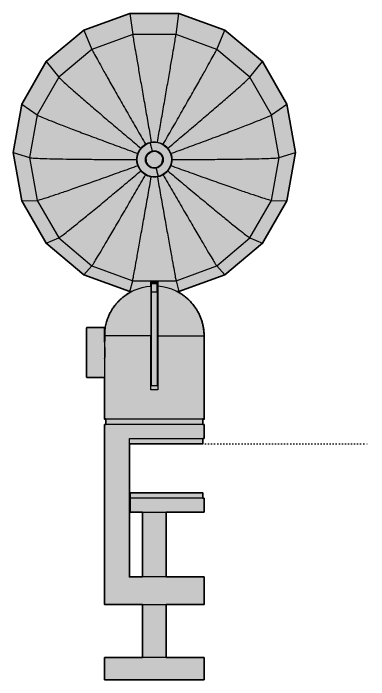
# Model space of a CAD drawing. Header units: millimetres. Extents: x 0 to 576, y -455 to 155.
# Drawn here: x 447.6 to 576.2, y -85.1 to 155.5 of the extents above; entities that cross this region are included whole.
import ezdxf

# ---------------------------------------------------------------- set-up
doc = ezdxf.new("R2010")
doc.units = ezdxf.units.MM
doc.linetypes.add('Dots', pattern=[1, 0, -1])
doc.layers.add('Blocks', color=7, linetype='Continuous')
doc.layers.add('Blocks$Fill', color=7, linetype='Continuous', true_color=0xffffff)
for name, color, linetype, lineweight, true_color in [('Blocks$Inner', 7, 'Continuous', 25, 0x007f00), ('Blocks$Outline', 7, 'Continuous', 35, 0xff3f3f), ('Groud', 7, 'Dots', 25, 0x243775)]:
    doc.layers.add(name, color=color, linetype=linetype, lineweight=lineweight, true_color=true_color)

# ---------------------------------------------------------------- blocks, each defined once
blk = doc.blocks.new('Noc Clip Table Lamp Side')
at = {"layer": 'Blocks$Fill'}
blk.add_hatch(color=256, dxfattribs=at).paths.add_polyline_path([(-69.3, 55.02), (-68.65, 55.02), (-52.01, 61.08), (-38.44, 72.46), (-29.58, 87.8), (-26.51, 105.24), (-29.58, 122.68), (-38.44, 138.01), (-52.01, 149.4), (-68.65, 155.45), (-86.36, 155.45), (-103.01, 149.4), (-116.58, 138.01), (-125.43, 122.68), (-128.51, 105.24), (-125.43, 87.8), (-116.58, 72.46), (-103.01, 61.08), (-86.36, 55.02), (-85.71, 55.02), (-86.2, 54.76), (-86.69, 54.48), (-87.16, 54.19), (-87.63, 53.89), (-88.09, 53.56), (-88.54, 53.23), (-88.98, 52.87), (-89.4, 52.51), (-89.82, 52.13), (-90.23, 51.74), (-90.62, 51.33), (-91, 50.92), (-91.36, 50.49), (-91.72, 50.05), (-92.05, 49.6), (-92.37, 49.15), (-92.68, 48.68), (-92.97, 48.21), (-93.25, 47.73), (-93.51, 47.25), (-93.75, 46.76), (-93.98, 46.26), (-94.19, 45.77), (-94.38, 45.27), (-94.56, 44.76), (-94.72, 44.26), (-94.87, 43.76), (-95, 43.25), (-95.11, 42.75), (-95.21, 42.25), (-95.3, 41.75), (-95.37, 41.25), (-95.37, 39), (-95.38, 38.26), (-95.4, 37.91), (-95.42, 37.6), (-95.47, 37.1), (-95.51, 36.75), (-95.51, 36.75), (-95.51, 36.75), (-95.51, 36.75), (-95.51, 36.75), (-95.51, 36.75), (-95.51, 36.96), (-95.51, 37.03), (-95.51, 39.81), (-95.51, 41.8), (-95.51, 41.8), (-95.51, 41.81), (-95.51, 41.81), (-95.51, 41.82), (-95.51, 41.82), (-95.51, 41.83), (-95.51, 41.83), (-95.51, 41.84), (-95.51, 41.84), (-95.51, 41.85), (-95.51, 41.85), (-95.52, 41.86), (-95.52, 41.86), (-95.52, 41.87), (-95.52, 41.87), (-95.52, 41.88), (-95.53, 41.88), (-95.53, 41.89), (-95.53, 41.89), (-95.53, 41.89), (-95.53, 41.9), (-95.54, 41.9), (-95.54, 41.91), (-95.54, 41.91), (-95.54, 41.91), (-95.55, 41.92), (-95.55, 41.92), (-95.55, 41.93), (-95.56, 41.93), (-95.56, 41.93), (-95.56, 41.94), (-95.57, 41.94), (-95.57, 41.94), (-95.57, 41.95), (-95.58, 41.95), (-95.58, 41.95), (-95.58, 41.96), (-95.59, 41.96), (-95.59, 41.96), (-95.6, 41.97), (-95.6, 41.97), (-95.6, 41.97), (-95.61, 41.97), (-95.61, 41.98), (-95.62, 41.98), (-95.62, 41.98), (-95.63, 41.98), (-95.63, 41.98), (-95.64, 41.99), (-95.64, 41.99), (-95.65, 41.99), (-95.65, 41.99), (-95.65, 41.99), (-95.66, 41.99), (-95.66, 41.99), (-95.67, 42), (-95.67, 42), (-95.68, 42), (-95.68, 42), (-95.69, 42), (-95.69, 42), (-95.7, 42), (-95.7, 42), (-95.71, 42), (-101.81, 42), (-101.81, 42), (-101.82, 42), (-101.82, 42), (-101.83, 42), (-101.83, 42), (-101.83, 42), (-101.84, 42), (-101.84, 42), (-101.85, 42), (-101.85, 41.99), (-101.86, 41.99), (-101.86, 41.99), (-101.87, 41.99), (-101.87, 41.99), (-101.88, 41.99), (-101.88, 41.99), (-101.89, 41.98), (-101.89, 41.98), (-101.9, 41.98), (-101.9, 41.98), (-101.9, 41.98), (-101.91, 41.97), (-101.91, 41.97), (-101.92, 41.97), (-101.92, 41.96), (-101.93, 41.96), (-101.93, 41.96), (-101.93, 41.96), (-101.94, 41.95), (-101.94, 41.95), (-101.95, 41.95), (-101.95, 41.94), (-101.95, 41.94), (-101.96, 41.93), (-101.96, 41.93), (-101.96, 41.93), (-101.97, 41.92), (-101.97, 41.92), (-101.97, 41.91), (-101.98, 41.91), (-101.98, 41.91), (-101.98, 41.9), (-101.98, 41.9), (-101.99, 41.89), (-101.99, 41.89), (-101.99, 41.88), (-101.99, 41.88), (-101.99, 41.87), (-102, 41.87), (-102, 41.86), (-102, 41.86), (-102, 41.86), (-102, 41.85), (-102, 41.85), (-102, 41.84), (-102, 41.84), (-102.01, 41.83), (-102.01, 41.83), (-102.01, 41.82), (-102.01, 41.82), (-102.01, 41.81), (-102.01, 41.81), (-102.01, 41.8), (-102.01, 41.8), (-102.01, 24.2), (-102.01, 24.2), (-102.01, 24.19), (-102.01, 24.19), (-102.01, 24.18), (-102.01, 24.18), (-102.01, 24.17), (-102, 24.17), (-102, 24.16), (-102, 24.16), (-102, 24.15), (-102, 24.15), (-102, 24.14), (-102, 24.14), (-102, 24.13), (-101.99, 24.13), (-101.99, 24.12), (-101.99, 24.12), (-101.99, 24.11), (-101.99, 24.11), (-101.98, 24.11), (-101.98, 24.1), (-101.98, 24.1), (-101.98, 24.09), (-101.97, 24.09), (-101.97, 24.08), (-101.97, 24.08), (-101.97, 24.08), (-101.96, 24.07), (-101.96, 24.07), (-101.96, 24.07), (-101.95, 24.06), (-101.95, 24.06), (-101.95, 24.06), (-101.94, 24.05), (-101.94, 24.05), (-101.93, 24.05), (-101.93, 24.04), (-101.93, 24.04), (-101.92, 24.04), (-101.92, 24.03), (-101.92, 24.03), (-101.91, 24.03), (-101.91, 24.03), (-101.9, 24.02), (-101.9, 24.02), (-101.89, 24.02), (-101.89, 24.02), (-101.88, 24.02), (-101.88, 24.01), (-101.88, 24.01), (-101.87, 24.01), (-101.87, 24.01), (-101.86, 24.01), (-101.86, 24.01), (-101.85, 24), (-101.85, 24), (-101.84, 24), (-101.84, 24), (-101.83, 24), (-101.83, 24), (-101.82, 24), (-101.82, 24), (-101.81, 24), (-101.81, 24), (-95.71, 24), (-95.7, 24), (-95.7, 24), (-95.69, 24), (-95.69, 24), (-95.68, 24), (-95.68, 24), (-95.67, 24), (-95.67, 24), (-95.66, 24), (-95.66, 24.01), (-95.65, 24.01), (-95.65, 24.01), (-95.65, 24.01), (-95.64, 24.01), (-95.64, 24.01), (-95.63, 24.02), (-95.63, 24.02), (-95.62, 24.02), (-95.62, 24.02), (-95.61, 24.02), (-95.61, 24.03), (-95.6, 24.03), (-95.6, 24.03), (-95.6, 24.03), (-95.59, 24.04), (-95.59, 24.04), (-95.58, 24.04), (-95.58, 24.05), (-95.58, 24.05), (-95.57, 24.05), (-95.57, 24.06), (-95.57, 24.06), (-95.56, 24.06), (-95.56, 24.06), (-95.56, 24.07), (-95.55, 24.07), (-95.55, 24.07), (-95.55, 24.08), (-95.55, 24.08), (-95.54, 24.08), (-95.54, 24.09), (-95.54, 24.09), (-95.54, 24.1), (-95.54, 24.1), (-95.53, 24.1), (-95.53, 24.11), (-95.53, 24.11), (-95.53, 24.11), (-95.53, 24.12), (-95.52, 24.12), (-95.52, 24.13), (-95.52, 24.13), (-95.52, 24.13), (-95.52, 24.14), (-95.52, 24.14), (-95.51, 24.15), (-95.51, 24.15), (-95.51, 24.16), (-95.51, 24.16), (-95.51, 24.16), (-95.51, 24.17), (-95.51, 24.17), (-95.51, 24.18), (-95.51, 24.18), (-95.51, 9), (-95.01, 9), (-95.01, 7), (-95.51, 7), (-95.51, -58), (-81.76, -58), (-81.76, -77.12), (-95.51, -77.12), (-95.51, -85.12), (-59.51, -85.12), (-59.51, -77.12), (-73.26, -77.12), (-73.26, -58), (-59.51, -58), (-59.51, -48), (-73.26, -48), (-73.26, -24.62), (-59.51, -24.62), (-59.51, -19.62), (-60.01, -19.62), (-60.01, -17.62), (-86.31, -17.62), (-86.31, -19.62), (-86.31, -24.62), (-81.76, -24.62), (-81.76, -48), (-86.51, -48), (-86.51, 0), (-60.01, 0), (-60.01, 2), (-59.51, 2), (-59.51, 7), (-60.01, 7), (-60.01, 9), (-59.51, 9), (-59.51, 39), (-59.52, 39.56), (-59.54, 40.12), (-59.59, 40.69), (-59.65, 41.26), (-59.73, 41.84), (-59.84, 42.42), (-59.96, 43), (-60.1, 43.58), (-60.26, 44.17), (-60.45, 44.75), (-60.66, 45.32), (-60.88, 45.9), (-61.13, 46.47), (-61.4, 47.03), (-61.54, 47.31), (-61.69, 47.59), (-61.84, 47.87), (-62, 48.14), (-62.16, 48.41), (-62.33, 48.68), (-62.51, 48.95), (-62.68, 49.21), (-62.87, 49.47), (-63.06, 49.73), (-63.25, 49.98), (-63.45, 50.24), (-63.65, 50.48), (-63.85, 50.73), (-64.06, 50.97), (-64.28, 51.21), (-64.5, 51.44), (-64.72, 51.67), (-64.95, 51.89), (-65.18, 52.12), (-65.41, 52.33), (-65.65, 52.55), (-65.9, 52.75), (-66.14, 52.96), (-66.39, 53.16), (-66.64, 53.35), (-66.9, 53.54), (-67.15, 53.72), (-67.41, 53.9), (-67.68, 54.08), (-67.94, 54.25), (-68.21, 54.41), (-68.75, 54.73)], flags=0)
at = {"layer": 'Blocks$Inner'}
for p, q in [((-86.36, 155.45), (-85.34, 147.78)), ((-69.67, 147.78), (-68.65, 155.45)), ((-103.01, 149.4), (-100.07, 142.42)), ((-116.58, 138.01), (-112.07, 132.35)), ((-42.94, 132.35), (-38.44, 138.01)), ((-125.43, 122.68), (-119.91, 118.78)), ((-35.11, 118.78), (-29.58, 122.68)), ((-128.51, 105.24), (-122.63, 103.35)), ((-32.39, 103.35), (-26.51, 105.24)), ((-125.43, 87.8), (-119.91, 87.93)), ((-35.11, 87.93), (-29.58, 87.8)), ((-116.58, 72.46), (-112.07, 74.36)), ((-42.94, 74.36), (-38.44, 72.46)), ((-103.01, 61.08), (-100.07, 64.29)), ((-54.95, 64.29), (-52.01, 61.08)), ((-76.51, 58.26), (-76.51, 58.46)), ((-76.51, 54.92), (-76.51, 57.92)), ((-78.51, 56.93), (-78.76, 56.93)), ((-76.26, 56.93), (-76.51, 56.93)), ((-76.26, 56.91), (-76.51, 56.92)), ((-78.76, 55.02), (-78.51, 55.02)), ((-76.51, 55.02), (-76.26, 55.02)), ((-76.26, 39), (-59.51, 39)), ((-95.01, 9), (-95.01, 7)), ((-60.01, 7), (-60.01, 9)), ((-81.76, -24.62), (-81.76, -48)), ((-73.26, -48), (-73.26, -24.62)), ((-81.76, -58), (-81.76, -77.12)), ((-73.26, -77.12), (-73.26, -58))]:
    blk.add_line(p, q, dxfattribs=at)
for points in [[(-69.3, 55.02), (-68.65, 55.02), (-52.01, 61.08), (-38.44, 72.46), (-29.58, 87.8), (-26.51, 105.24), (-29.58, 122.68), (-38.44, 138.01), (-52.01, 149.4), (-68.65, 155.45), (-86.36, 155.45), (-103.01, 149.4), (-116.58, 138.01), (-125.43, 122.68), (-128.51, 105.24), (-125.43, 87.8), (-116.58, 72.46), (-103.01, 61.08), (-86.36, 55.02), (-85.71, 55.02)], [(-69.67, 58.93), (-54.95, 64.29), (-42.94, 74.36), (-35.11, 87.93), (-32.39, 103.35), (-35.11, 118.78), (-42.94, 132.35), (-54.95, 142.42), (-52.01, 149.4)], [(-54.95, 142.42), (-69.67, 147.78), (-85.34, 147.78), (-100.07, 142.42), (-112.07, 132.35), (-119.91, 118.78), (-122.63, 103.35), (-119.91, 87.93), (-112.07, 74.36), (-100.07, 64.29), (-85.34, 58.93)], [(-86.36, 55.02), (-85.34, 58.93), (-69.67, 58.93), (-68.65, 55.02)], [(-78.51, 57.09), (-78.76, 57.09), (-78.76, 58.46), (-76.26, 58.46), (-76.26, 57.09), (-76.51, 57.09)], [(-78.51, 54.92), (-76.51, 54.92), (-76.51, 21), (-78.51, 21), (-78.51, 54.92), (-78.51, 57.92), (-78.51, 58.26), (-78.51, 58.46)], [(-78.51, 57.92), (-76.51, 57.92), (-76.51, 58.26), (-78.51, 58.26)], [(-76.26, 56.96), (-76.26, 39), (-76.26, 19.5), (-78.76, 19.5), (-78.76, 39), (-95.37, 39), (-95.37, 41.25)], [(-78.76, 56.96), (-78.76, 39)], [(-95.51, 41.8), (-95.51, 41.71), (-95.51, 41.7), (-95.51, 39.81), (-95.51, 39.77), (-95.51, 39.37), (-95.51, 38.99), (-95.51, 38.94), (-95.51, 38.54), (-95.51, 38.1), (-95.51, 38.06), (-95.51, 38), (-95.51, 37.61), (-95.51, 37.12), (-95.51, 37.03), (-95.51, 36.96), (-95.51, 36.59), (-95.51, 36.07), (-95.51, 35.93), (-95.51, 35.86), (-95.51, 35.51), (-95.51, 34.97), (-95.51, 34.77), (-95.51, 34.7), (-95.51, 34.38), (-95.51, 33.82), (-95.51, 33.58), (-95.51, 33.51), (-95.51, 33.23), (-95.51, 32.66), (-95.51, 32.38), (-95.51, 32.3), (-95.51, 32.07), (-95.51, 31.51), (-95.51, 31.19), (-95.51, 31.12), (-95.51, 30.92), (-95.51, 30.38), (-95.51, 30.03), (-95.51, 29.96), (-95.51, 29.82), (-95.51, 29.3), (-95.51, 28.93), (-95.51, 28.87), (-95.51, 28.78), (-95.51, 28.29), (-95.51, 27.91), (-95.51, 27.85), (-95.51, 27.81), (-95.51, 27.37), (-95.51, 26.98), (-95.51, 26.92), (-95.51, 26.56), (-95.51, 26.16), (-95.51, 26.11), (-95.51, 25.86), (-95.51, 25.47), (-95.51, 25.43), (-95.51, 25.3), (-95.51, 24.92), (-95.51, 24.89), (-95.51, 24.88), (-95.51, 24.52), (-95.51, 24.5), (-95.51, 24.28), (-95.51, 24.27), (-95.51, 24.23), (-95.51, 9), (-59.51, 9), (-59.51, 39)], [(-86.51, 0), (-60.01, 0), (-60.01, 2)], [(-60.01, -19.62), (-60.01, -17.62), (-86.31, -17.62), (-86.31, -19.62), (-86.31, -24.62), (-59.51, -24.62), (-59.51, -19.62), (-86.31, -19.62)]]:
    blk.add_lwpolyline(points, dxfattribs=at)
for points in [[(-95.51, 7), (-95.51, -58), (-59.51, -58), (-59.51, -48), (-86.51, -48), (-86.51, 2), (-59.51, 2), (-59.51, 7)], [(-59.51, -85.12), (-59.51, -77.12), (-95.51, -77.12), (-95.51, -85.12)]]:
    blk.add_lwpolyline(points, close=True, dxfattribs=at)
for centre, radius in [((-77.51, 102.66), 6.24), ((-77.51, 102.64), 3.21), ((-77.51, 102.64), 3)]:
    blk.add_circle(centre, radius, dxfattribs=at)
for centre, radius, start, end in [((-77.51, 102.64), 3, 179.9847, 283.3489), ((-77.51, 102.64), 3, 283.3397, 359.9749), ((-77.51, 39), 18, 0, 86.0179)]:
    blk.add_arc(centre, radius, start, end, dxfattribs=at)
at = {"layer": 'Blocks$Inner', "extrusion": (0, 0, -1)}
blk.add_arc((77.51, 39), 18, 7.1808, 86.0179, dxfattribs=at)
at = {"layer": 'Blocks$Inner'}
for points, weights in [([(-85.34, 147.78), (-84.98, 145.07), (-78.61, 108.9)], [0.971127284639, 0.72478401294, 0.99458429508]), ([(-76.41, 108.89), (-70.03, 145.06), (-69.67, 147.78)], [0.994663576395, 0.724747823809, 0.971127284641]), ([(-100.07, 142.42), (-99.03, 139.96), (-80.69, 108.17)], [0.97190744501, 0.724915798872, 0.993368034759]), ([(-74.32, 108.18), (-55.99, 139.96), (-54.95, 142.42)], [0.993310279954, 0.724942370503, 0.97190744501]), ([(-112.07, 132.35), (-110.48, 130.35), (-82.38, 106.76)], [0.973381766054, 0.724892716752, 0.991697373015]), ([(-72.69, 106.71), (-44.54, 130.35), (-42.94, 132.35)], [0.992491350209, 0.72452351037, 0.973381766053]), ([(-119.91, 118.78), (-117.95, 117.4), (-83.41, 104.82)], [0.975386906332, 0.72445686071, 0.990345913792]), ([(-71.61, 104.81), (-37.07, 117.4), (-35.11, 118.78)], [0.990366271622, 0.724447254821, 0.975386906332]), ([(-122.63, 103.35), (-120.54, 102.69), (-83.79, 102.67)], [0.977692260041, 0.724408120296, 0.987906965056]), ([(-71.23, 102.67), (-34.47, 102.69), (-32.39, 103.35)], [0.987884596469, 0.72441887147, 0.977692260042]), ([(-119.91, 87.93), (-117.95, 87.97), (-83.41, 100.52)], [0.980024772329, 0.724387950898, 0.985470276316]), ([(-71.6, 100.52), (-37.07, 87.97), (-35.11, 87.93)], [0.985406358648, 0.724419246944, 0.98002477233]), ([(-112.07, 74.36), (-110.48, 75.03), (-82.33, 98.62)], [0.982098264273, 0.724421965935, 0.983274042666]), ([(-100.07, 64.29), (-99.03, 65.42), (-80.7, 97.15)], [0.9836510394, 0.724825039413, 0.980926856214]), ([(-85.34, 58.93), (-84.98, 60.31), (-78.61, 96.44)], [0.984481922545, 0.724603940631, 0.98055367386]), ([(-76.41, 96.42), (-70.03, 60.31), (-69.67, 58.93)], [0.980429454176, 0.724667019148, 0.984481922543]), ([(-74.32, 97.15), (-55.99, 65.42), (-54.95, 64.29)], [0.98094300462, 0.724816879582, 0.9836510394]), ([(-72.62, 98.57), (-44.54, 75.03), (-42.94, 74.36)], [0.982460254859, 0.724827648864, 0.982098264275]), ([(-102.01, 41.8), (-102.01, 42), (-101.81, 42)], [1, 0.7071270357, 1])]:
    blk.add_rational_spline(points, weights, degree=2, dxfattribs=at)
for points, knots in [([(-71.13, 102.45), (-71.13, 102.64), (-71.13, 103.2), (-71.27, 104.11), (-71.6, 105.14), (-72.1, 106.1), (-72.76, 106.96), (-73.55, 107.7), (-74.46, 108.3), (-75.46, 108.73), (-76.51, 108.99), (-77.6, 109.07), (-78.68, 108.96), (-79.72, 108.67), (-80.71, 108.21), (-81.6, 107.59), (-82.37, 106.83), (-83.01, 105.95), (-83.48, 104.97), (-83.79, 103.93), (-83.91, 102.85), (-83.85, 101.77), (-83.61, 100.71), (-83.19, 99.71), (-82.61, 98.79), (-81.89, 97.98), (-81.03, 97.31), (-80.08, 96.79), (-79.05, 96.44), (-77.98, 96.27), (-76.89, 96.28), (-75.83, 96.48), (-74.81, 96.85), (-73.86, 97.39), (-73.03, 98.08), (-72.32, 98.91), (-71.76, 99.84), (-71.36, 100.85), (-71.18, 101.73), (-71.14, 102.27), (-71.13, 102.45)], [0, 0, 0, 0, 0.014493, 0.041473, 0.068476, 0.095479, 0.122482, 0.149485, 0.176488, 0.203491, 0.230494, 0.257497, 0.2845, 0.311504, 0.338507, 0.36551, 0.392513, 0.419517, 0.44652, 0.473522, 0.500526, 0.527529, 0.554532, 0.581534, 0.608537, 0.63554, 0.662543, 0.689546, 0.71655, 0.743553, 0.770556, 0.797559, 0.824562, 0.851566, 0.878569, 0.905572, 0.932575, 0.959578, 0.986581, 1, 1, 1, 1]), ([(-78.95, 108.73), (-78.95, 108.75), (-78.96, 108.79), (-78.97, 108.84), (-78.98, 108.87), (-78.98, 108.86), (-78.98, 108.86)], [1, 1, 1, 1, 1.215763, 1.465298, 1.817279, 2, 2, 2, 2]), ([(-78.25, 105.76), (-78.39, 106.35), (-78.64, 107.4), (-78.85, 108.32), (-78.95, 108.73)], [0, 0, 0, 0, 0.5599974, 1, 1, 1, 1]), ([(-78.2, 105.56), (-78.2, 105.56), (-78.2, 105.57), (-78.21, 105.6), (-78.22, 105.65), (-78.23, 105.7), (-78.24, 105.74), (-78.25, 105.76)], [-1, -1, -1, -1, -0.790742, -0.56373, -0.366872, -0.17636, 0, 0, 0, 0]), ([(-76.77, 99.52), (-76.77, 99.54), (-76.78, 99.59), (-76.8, 99.65), (-76.81, 99.69), (-76.81, 99.72), (-76.81, 99.72), (-76.82, 99.72)], [2, 2, 2, 2, 2.209244, 2.436269, 2.633136, 2.823644, 3, 3, 3, 3]), ([(-76.07, 96.59), (-76.19, 97.1), (-76.41, 98.01), (-76.66, 99.06), (-76.77, 99.52)], [1, 1, 1, 1, 1.560001, 2, 2, 2, 2]), ([(-76.04, 96.46), (-76.04, 96.46), (-76.03, 96.45), (-76.04, 96.48), (-76.05, 96.53), (-76.06, 96.57), (-76.07, 96.59)], [0, 0, 0, 0, 0.1632625, 0.5236203, 0.7790965, 1, 1, 1, 1]), ([(-95.37, 39), (-95.37, 38.75), (-95.38, 38.24), (-95.42, 37.57), (-95.47, 37.06), (-95.51, 36.76), (-95.51, 36.72), (-95.48, 36.93), (-95.44, 37.38), (-95.39, 38), (-95.37, 38.58), (-95.37, 38.92), (-95.37, 39)], [0, 0, 0, 0, 0.106799, 0.213578, 0.320882, 0.428535, 0.53562, 0.642113, 0.748899, 0.856413, 0.963963, 1, 1, 1, 1]), ([(-95.51, 35.25), (-95.5, 35.23), (-95.5, 35.18), (-95.45, 34.79), (-95.4, 34.22), (-95.37, 33.51), (-95.36, 32.74), (-95.39, 32.01), (-95.44, 31.38), (-95.48, 30.95), (-95.51, 30.74), (-95.51, 30.77), (-95.5, 30.78)], [0, 0, 0, 0, 0.106803, 0.213587, 0.320887, 0.428542, 0.53563, 0.642112, 0.748896, 0.856415, 0.963962, 1, 1, 1, 1])]:
    blk.add_open_spline(points, degree=3, knots=knots, dxfattribs=at)
for points in [[(-102.01, 24.2), (-102.01, 41.8)], [(-101.81, 42), (-95.71, 42)], [(-95.71, 24), (-101.81, 24)]]:
    blk.add_open_spline(points, degree=1, dxfattribs=at)
for points, weights, knots in [([(-95.71, 42), (-95.62, 42), (-95.57, 41.94), (-95.51, 41.88), (-95.51, 41.8)], [1, 0.923875815725, 1, 0.923875815725, 1], [30.4282542, 30.4282542, 30.4282542, 30.5853307, 30.5853307, 30.7424073, 30.7424073, 30.7424073]), ([(-101.81, 24), (-101.89, 24), (-101.95, 24.06), (-102.01, 24.12), (-102.01, 24.2)], [1, 0.923877360582, 1, 0.923877360582, 1], [6.099999, 6.099999, 6.099999, 6.2570773, 6.2570773, 6.4141557, 6.4141557, 6.4141557]), ([(-95.51, 24.2), (-95.51, 24.12), (-95.57, 24.06), (-95.62, 24), (-95.71, 24)], [1, 0.923879273952, 1, 0.923879273952, 1], [-0.3141574, -0.3141574, -0.3141574, -0.1570787, -0.1570787, 0, 0, 0])]:
    blk.add_rational_spline(points, weights, degree=2, knots=knots, dxfattribs=at)
at = {"layer": 'Blocks$Outline'}
for points in [[(-69.3, 55.02), (-68.65, 55.02), (-52.01, 61.08), (-38.44, 72.46), (-29.58, 87.8), (-26.51, 105.24), (-29.58, 122.68), (-38.44, 138.01), (-52.01, 149.4), (-68.65, 155.45), (-86.36, 155.45), (-103.01, 149.4), (-116.58, 138.01), (-125.43, 122.68), (-128.51, 105.24), (-125.43, 87.8), (-116.58, 72.46), (-103.01, 61.08), (-86.36, 55.02), (-85.71, 55.02)], [(-95.01, 9), (-95.01, 7)], [(-60.01, 7), (-60.01, 9)], [(-95.01, 7), (-95.51, 7)], [(-95.51, 7), (-95.51, -58), (-81.76, -58)], [(-60.01, 2), (-59.51, 2), (-59.51, 7), (-60.01, 7)], [(-86.51, 0), (-60.01, 0), (-60.01, 2)], [(-81.76, -48), (-86.51, -48), (-86.51, 0)], [(-60.01, -19.62), (-60.01, -17.62), (-86.31, -17.62), (-86.31, -19.62), (-86.31, -24.62), (-81.76, -24.62)], [(-73.26, -24.62), (-59.51, -24.62), (-59.51, -19.62), (-60.01, -19.62)], [(-81.76, -24.62), (-81.76, -48)], [(-73.26, -48), (-73.26, -24.62)], [(-73.26, -58), (-59.51, -58), (-59.51, -48), (-73.26, -48)], [(-81.76, -58), (-81.76, -77.12)], [(-73.26, -77.12), (-73.26, -58)], [(-81.76, -77.12), (-95.51, -77.12), (-95.51, -85.12), (-59.51, -85.12)], [(-59.51, -85.12), (-59.51, -77.12), (-73.26, -77.12)]]:
    blk.add_lwpolyline(points, dxfattribs=at)
for points, weights, knots in [([(-85.71, 55.02), (-94.18, 50.69), (-95.37, 41.25), (-95.37, 40.13), (-95.37, 39)], [0.904391672395, 0.840856889221, 1, 1, 1], [-219.477941, -219.477941, -219.477941, -202.150272, -202.150272, -199.900271, -199.900271, -199.900271]), ([(-60.01, 9), (-59.76, 9), (-59.51, 9), (-59.51, 24), (-59.51, 39), (-59.51, 50), (-69.3, 55.02)], [1, 1, 1, 1, 1, 0.805889006401, 0.892177356155], [66.311577, 66.311577, 66.311577, 66.811576, 66.811576, 96.811578, 96.811578, 116.329594, 116.329594, 116.329594]), ([(-95.71, 42), (-98.76, 42), (-101.81, 42), (-102.01, 42), (-102.01, 41.8), (-102.01, 33), (-102.01, 24.2), (-102.01, 24.12), (-101.95, 24.06), (-101.89, 24), (-101.81, 24), (-98.76, 24), (-95.71, 24), (-95.62, 24), (-95.57, 24.06), (-95.52, 24.11), (-95.51, 24.18)], [1, 1, 1, 0.7071270357, 1, 1, 1, 0.923877360582, 1, 0.923877360582, 1, 1, 1, 0.923879273952, 1, 0.933375182495, 0.983377374164], [-30.428254, -30.428254, -30.428254, -24.328255, -24.328255, -24.014096, -24.014096, -6.414156, -6.414156, -6.257077, -6.257077, -6.099999, -6.099999, 0, 0, 0.157079, 0.157079, 0.294562, 0.294562, 0.294562]), ([(-95.51, 39.81), (-95.51, 40.76), (-95.51, 41.7), (-95.51, 41.71), (-95.51, 41.71), (-95.51, 41.76), (-95.51, 41.8), (-95.51, 41.88), (-95.57, 41.94), (-95.62, 42), (-95.71, 42)], [1, 1, 1, 1, 1, 1, 1, 0.923875815725, 1, 0.923875815725, 1], [-0.6467619, -0.6467619, -0.6467619, -0.4095503, -0.4095503, -0.3992909, -0.3992909, -0.3146523, -0.3146523, -0.1575757, -0.1575757, -0.0004992, -0.0004992, -0.0004992])]:
    blk.add_rational_spline(points, weights, degree=2, knots=knots, dxfattribs=at)
for points, degree, knots in [([(-95.51, 36.75), (-95.51, 36.86), (-95.51, 36.96), (-95.51, 37), (-95.51, 37.03), (-95.51, 37.08), (-95.51, 37.12), (-95.51, 37.37), (-95.51, 37.61), (-95.51, 37.8), (-95.51, 38), (-95.51, 38.03), (-95.51, 38.06), (-95.51, 38.08), (-95.51, 38.1), (-95.51, 38.32), (-95.51, 38.54), (-95.51, 38.74), (-95.51, 38.94), (-95.51, 38.96), (-95.51, 38.99), (-95.51, 39.18), (-95.51, 39.37), (-95.51, 39.57), (-95.51, 39.77), (-95.51, 39.79), (-95.51, 39.81)], 2, [-3.061507, -3.061507, -3.061507, -2.847627, -2.847627, -2.783641, -2.783641, -2.686664, -2.686664, -2.201371, -2.201371, -1.81473, -1.81473, -1.755781, -1.755781, -1.712359, -1.712359, -1.271158, -1.271158, -0.874922, -0.874922, -0.822105, -0.822105, -0.444159, -0.444159, -0.045694, -0.045694, 0, 0, 0]), ([(-95.37, 39), (-95.37, 38.75), (-95.38, 38.24), (-95.42, 37.57), (-95.47, 37.06), (-95.5, 36.8), (-95.51, 36.75), (-95.51, 36.75)], 3, [0, 0, 0, 0, 0.1067988, 0.213578, 0.320882, 0.4285349, 0.5001993, 0.5001993, 0.5001993, 0.5001993]), ([(-95.51, 24.18), (-95.51, 16.59), (-95.51, 9), (-95.26, 9), (-95.01, 9)], 2, [15.630825, 15.630825, 15.630825, 30.811578, 30.811578, 31.311577, 31.311577, 31.311577])]:
    blk.add_open_spline(points, degree=degree, knots=knots, dxfattribs=at)

msp = doc.modelspace()

# ---------------------------------------------------------------- linework, layer by layer
at = {"layer": 'Groud'}
msp.add_lwpolyline([(489.64, 0), (576.15, 0)], dxfattribs=at)

# ---------------------------------------------------------------- block references
at = {"layer": 'Blocks'}
msp.add_blockref('Noc Clip Table Lamp Side', (576.15, 0), dxfattribs=at)

doc.saveas('drawing.dxf')
